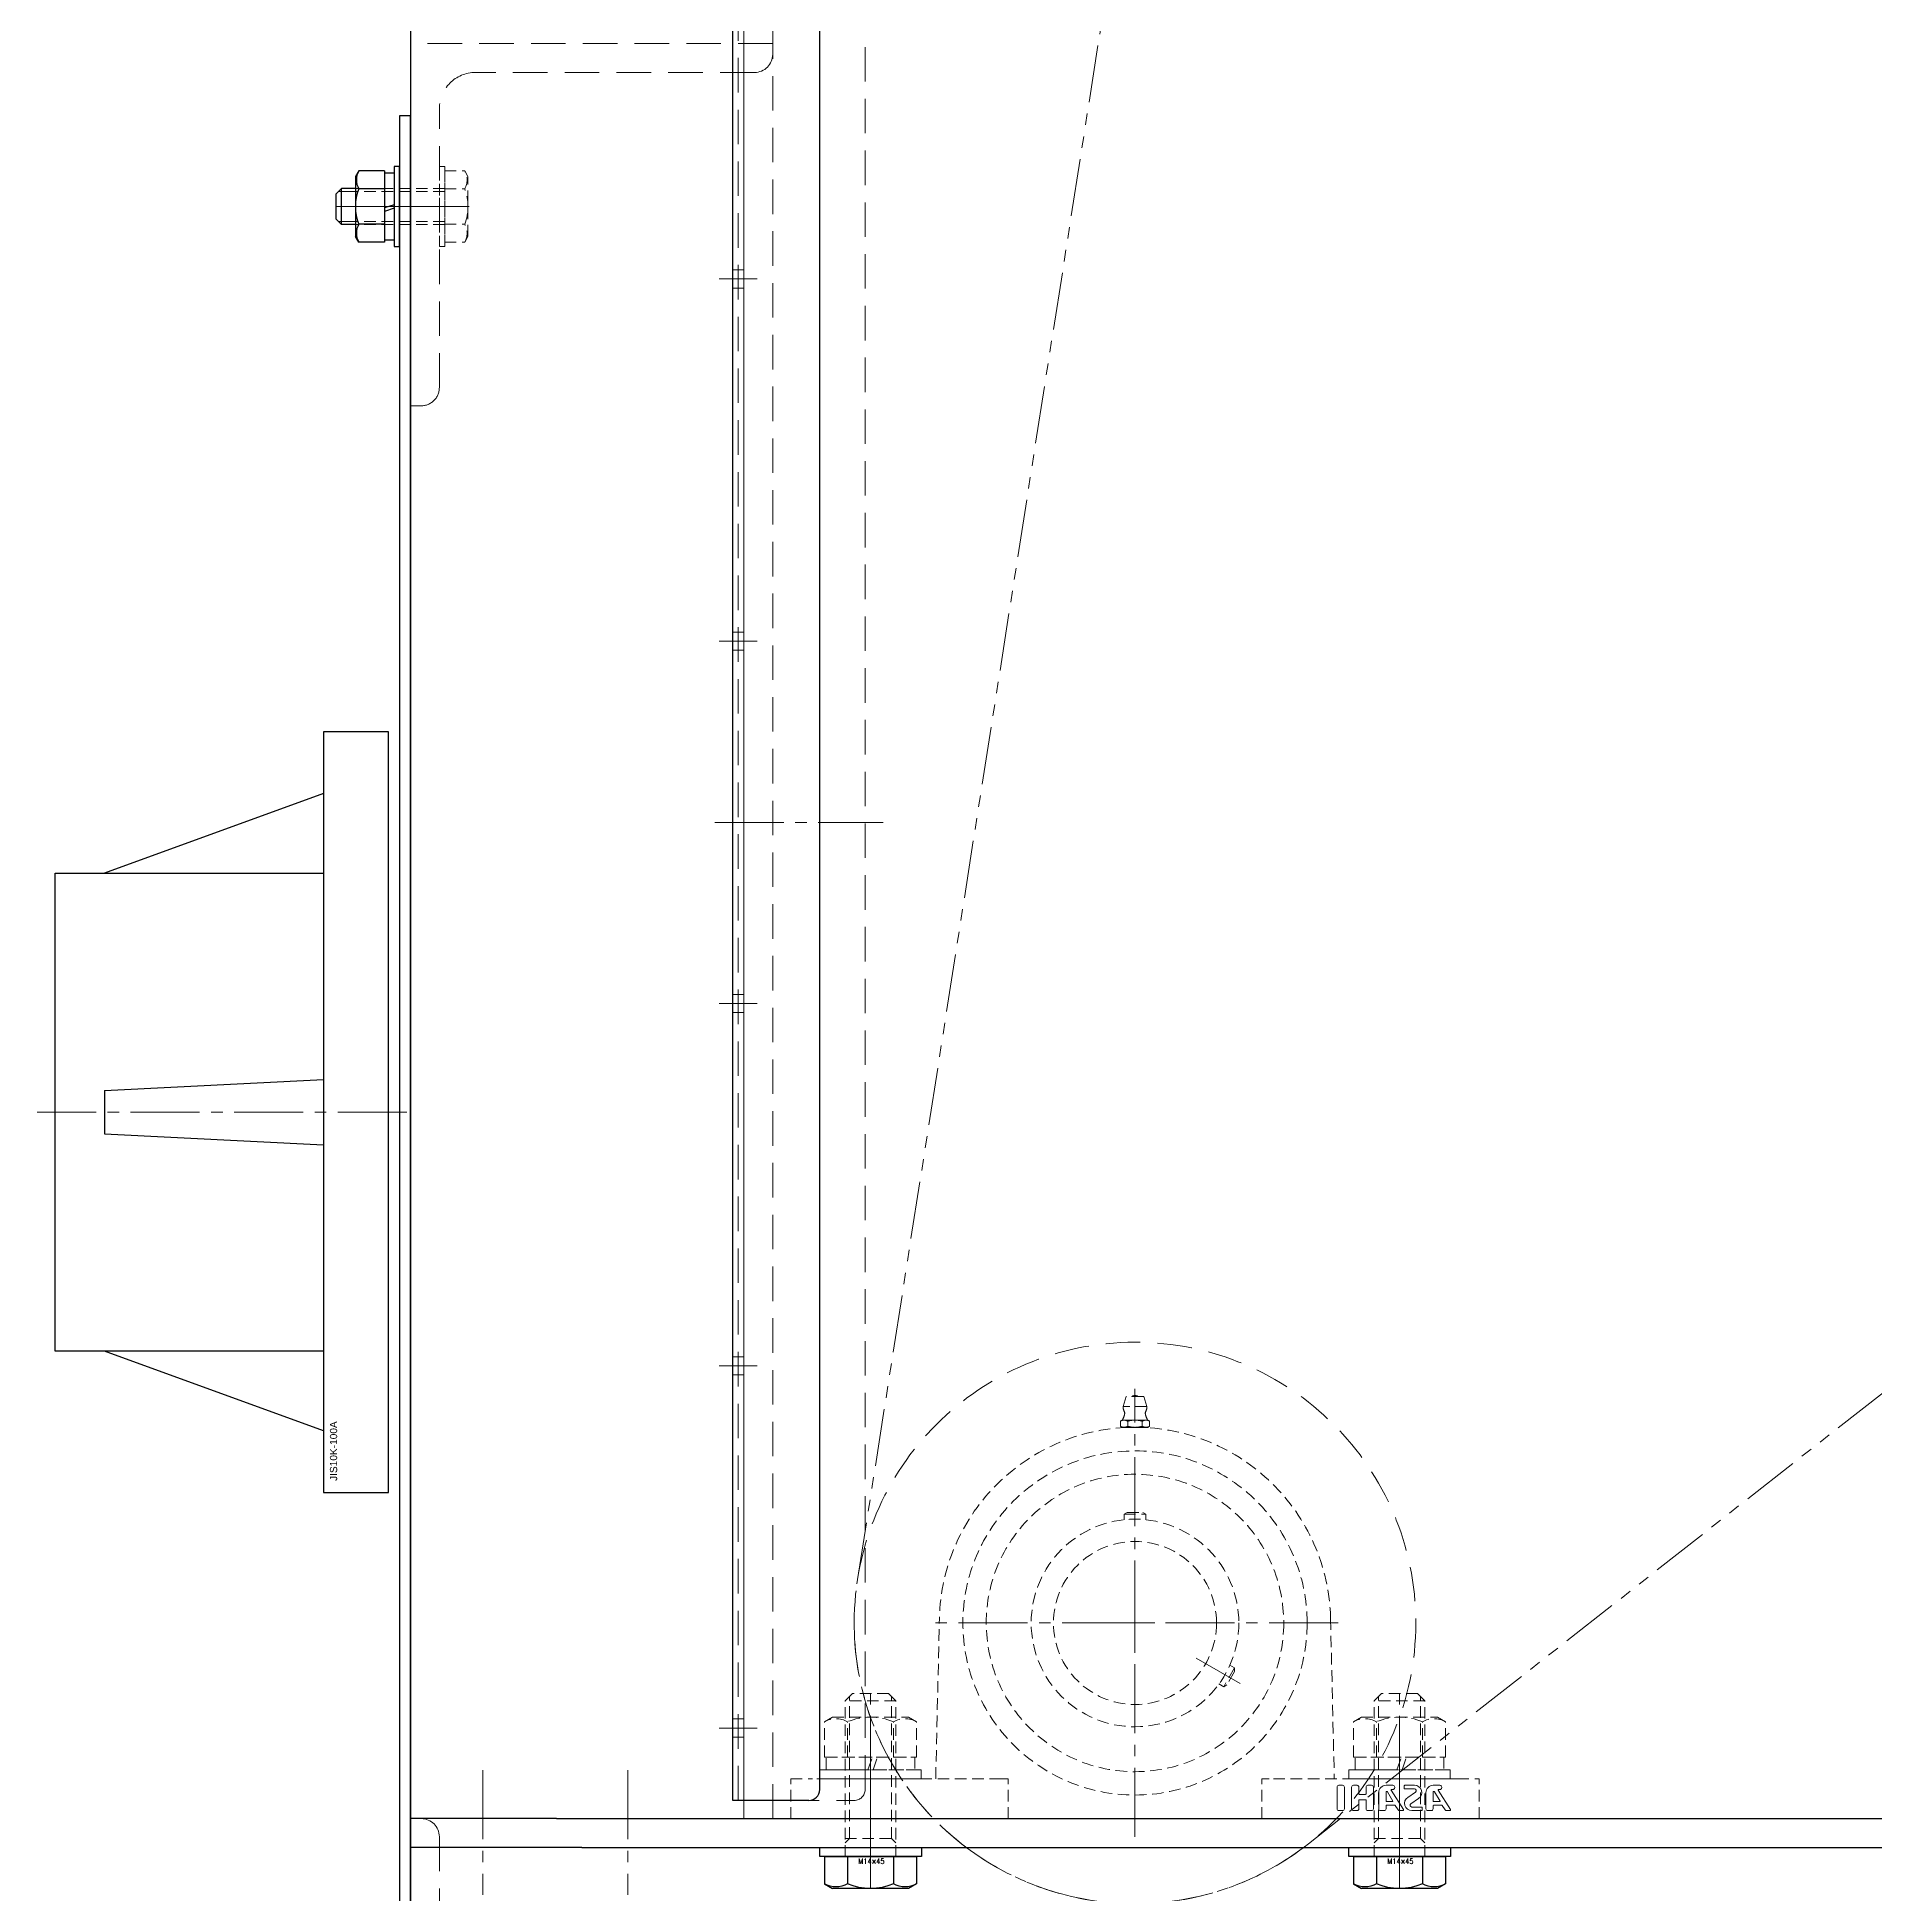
# Model space of a CAD drawing. Header units: millimetres. Extents: x 0 to 51411, y 0 to 16902.
# Drawn here: x 7060 to 7568, y 13280 to 13793 of the extents above; entities that cross this region are included whole.
import ezdxf

# ---------------------------------------------------------------- set-up
doc = ezdxf.new("R2010")
doc.units = ezdxf.units.MM
for name, pattern in [('CENTER2', [28.575, 19.05, -3.175, 3.175, -3.175]), ('HIDDEN2', [4.7625, 3.175, -1.5875]), ('PHANTOM2', [31.75, 15.875, -3.175, 3.175, -3.175, 3.175, -3.175])]:
    doc.linetypes.add(name, pattern=pattern)
for name, color, linetype, lineweight in [('01_外形線', 7, 'Continuous', 25), ('02_細線', 5, 'Continuous', 13), ('03_かくれ線', 6, 'HIDDEN2', 13), ('04_中心線', 1, 'CENTER2', 9), ('06_PHANTOM', 2, 'PHANTOM2', 13)]:
    doc.layers.add(name, color=color, linetype=linetype, lineweight=lineweight)
doc.layers.add('10_DRAFT', color=8, linetype='Continuous', lineweight=0, plot=False)
doc.layers.add('10_補助線', color=8, linetype='Continuous', lineweight=13, plot=False)
doc.styles.get("Standard").update_dxf_attribs({"font": 'arial.ttf'})
doc.styles.add('寸法用', font='simplex.shx', dxfattribs={"width": 0.8, "bigfont": '@extfont2.shx'})

# ---------------------------------------------------------------- blocks, each defined once
blk = doc.blocks.new('A$C630344D5_1_1_1')
at = {"color": 0}
blk.add_lwpolyline([(1160, 150.2), (280, 150.2, -0.037623), (275.52, 150.54), (28.38, 187.87, 1.096072), (6.32, -189.89), (309, -179.82, -0.030069), (312.61, -179.91), (1997.39, -326.79, 0.610481), (2025.81, -281.61), (1921.29, -105.09, -0.309422), (1923.51, -71.27), (2106.95, 162.34, 0.68117), (2034, 286.77), (1164.64, 150.56, -0.038872), (1160, 150.2)], format="xyb", dxfattribs=at)
at = {"layer": '10_DRAFT'}
for p, q in [((2046, 204.77), (2046, 215.63)), ((2051.43, 210.2), (2040.57, 210.2))]:
    blk.add_line(p, q, dxfattribs=at)

msp = doc.modelspace()

# ---------------------------------------------------------------- linework, layer by layer
at = {"layer": '01_外形線'}
for p, q in [((7163.237, 15800.91), (7163.237, 13300.91)), ((7252.237, 13305.91), (7252.237, 13845.91)), ((7276.237, 13308.91), (7276.237, 13842.91)), ((7273.237, 13305.91), (7252.237, 13305.91)), ((7203.607, 13300.91), (7163.237, 13300.91)), ((7163.237, 13300.91), (7163.237, 13200.91)), ((7487.237, 13300.91), (8097.237, 13300.91)), ((7210.547, 13292.91), (7163.237, 13292.91)), ((7487.237, 13292.91), (8097.237, 13292.91))]:
    msp.add_line(p, q, dxfattribs=at)
at = {"layer": '01_外形線', "ltscale": 3}
for p, q in [((7203.607, 13300.91), (7487.237, 13300.91)), ((7210.547, 13292.91), (7487.237, 13292.91))]:
    msp.add_line(p, q, dxfattribs=at)
at = {"layer": '01_外形線'}
for points in [[(7163.237, 13220.911), (7163.237, 13770.909), (7160.237, 13770.909), (7160.237, 13220.911)], [(7160.237, 13734.91), (7160.237, 13756.91), (7158.737, 13756.91), (7158.737, 13734.91)], [(7276.295, 13292.91), (7304.295, 13292.91), (7304.295, 13290.41), (7276.295, 13290.41)], [(7422.295, 13292.91), (7450.295, 13292.91), (7450.295, 13290.41), (7422.295, 13290.41)]]:
    msp.add_lwpolyline(points, close=True, dxfattribs=at)
for points in [[(7148.991, 13755.725), (7148.087, 13754.16)], [(7148.087, 13754.16), (7148.087, 13737.66)], [(7156.087, 13755.725), (7148.991, 13755.725)], [(7156.087, 13755.725), (7156.087, 13736.095)], [(7156.087, 13755.11), (7156.087, 13745.5)], [(7158.737, 13755.11), (7156.087, 13755.11)], [(7158.737, 13755.11), (7158.737, 13746.41)], [(7144.237, 13750.91), (7142.737, 13749.41)], [(7142.737, 13742.41), (7142.737, 13749.41)], [(7144.237, 13740.91), (7144.237, 13750.91)], [(7148.087, 13750.91), (7144.237, 13750.91)], [(7156.087, 13750.818), (7148.991, 13750.818)], [(7158.737, 13746.41), (7156.087, 13745.5)], [(7158.737, 13745.41), (7156.087, 13744.5)], [(7156.087, 13744.5), (7156.087, 13736.71)], [(7158.737, 13745.41), (7158.737, 13736.71)], [(7144.237, 13740.91), (7142.737, 13742.41)], [(7148.087, 13740.91), (7144.237, 13740.91)], [(7156.087, 13741.003), (7148.991, 13741.003)], [(7148.991, 13736.095), (7148.087, 13737.66)], [(7156.087, 13736.095), (7148.991, 13736.095)], [(7156.087, 13736.71), (7158.737, 13736.71)], [(7139.237, 13600.91), (7139.237, 13390.91)], [(7157.237, 13600.91), (7139.237, 13600.91)], [(7157.237, 13390.91), (7157.237, 13600.91)], [(7139.237, 13583.91), (7078.793, 13561.91)], [(7065.237, 13429.91), (7065.237, 13561.91)], [(7065.237, 13561.91), (7139.237, 13561.91)], [(7078.793, 13501.91), (7139.237, 13504.91)], [(7078.793, 13501.91), (7078.793, 13489.91)], [(7078.793, 13489.91), (7139.237, 13486.91)], [(7139.237, 13429.91), (7065.237, 13429.91)], [(7139.237, 13407.91), (7078.793, 13429.91)], [(7139.237, 13390.91), (7157.237, 13390.91)], [(7277.535, 13290.41), (7277.535, 13282.881)], [(7277.535, 13290.41), (7302.939, 13290.41)], [(7283.886, 13290.41), (7283.886, 13282.881)], [(7296.588, 13290.41), (7296.588, 13282.881)], [(7302.939, 13290.41), (7302.939, 13282.881)], [(7423.535, 13290.41), (7423.535, 13282.881)], [(7423.535, 13290.41), (7448.939, 13290.41)], [(7429.886, 13290.41), (7429.886, 13282.881)], [(7442.588, 13290.41), (7442.588, 13282.881)], [(7448.939, 13290.41), (7448.939, 13282.881)], [(7277.535, 13282.881), (7279.737, 13281.61)], [(7300.737, 13281.61), (7279.737, 13281.61)], [(7302.939, 13282.881), (7300.737, 13281.61)], [(7423.535, 13282.881), (7425.737, 13281.61)], [(7446.737, 13281.61), (7425.737, 13281.61)], [(7448.939, 13282.881), (7446.737, 13281.61)]]:
    msp.add_lwpolyline(points, dxfattribs=at)
for points in [[(7148.991, 13755.725, 0.2679491), (7148.991, 13750.818)], [(7148.991, 13750.818, 0.1841118), (7148.991, 13741.003)], [(7148.991, 13741.003, 0.2679491), (7148.991, 13736.095)], [(7283.886, 13282.881, -0.2679491), (7277.535, 13282.881)], [(7296.588, 13282.881, -0.2001545), (7283.886, 13282.881)], [(7302.939, 13282.881, -0.2679491), (7296.588, 13282.881)], [(7429.886, 13282.881, -0.2679491), (7423.535, 13282.881)], [(7442.588, 13282.881, -0.2001545), (7429.886, 13282.881)], [(7448.939, 13282.881, -0.2679491), (7442.588, 13282.881)]]:
    msp.add_lwpolyline(points, format="xyb", dxfattribs=at)
msp.add_arc((7273.237, 13308.91), 3, 270, 0, dxfattribs=at)
at = {"layer": '02_細線'}
for points in [[(7148.087, 13750.01), (7143.337, 13750.01)], [(7148.087, 13741.81), (7143.337, 13741.81)]]:
    msp.add_lwpolyline(points, dxfattribs=at)
at = {"layer": '03_かくれ線', "ltscale": 3}
for p, q in [((7255.237, 13300.91), (7255.237, 14925.91)), ((7263.237, 13300.91), (7263.237, 14925.91)), ((7253.737, 13305.91), (7253.737, 13845.91)), ((7255.237, 13305.91), (7255.237, 13845.91)), ((7288.737, 13308.91), (7288.737, 13842.91)), ((7263.237, 13790.91), (7163.237, 13790.91)), ((7263.237, 13787.91), (7263.237, 13790.91)), ((7258.237, 13782.91), (7181.237, 13782.91)), ((7171.237, 13695.91), (7171.237, 13772.91)), ((7163.237, 13690.91), (7166.237, 13690.91)), ((7252.237, 13305.91), (7285.737, 13305.91)), ((7166.237, 13300.91), (7163.237, 13300.91)), ((7171.237, 13295.91), (7171.237, 13218.91))]:
    msp.add_line(p, q, dxfattribs=at)
at = {"layer": '03_かくれ線'}
for p, q in [((7252.237, 13728.41), (7255.237, 13728.41)), ((7252.237, 13728.41), (7255.237, 13728.41)), ((7252.237, 13723.41), (7255.237, 13723.41)), ((7252.237, 13723.41), (7255.237, 13723.41)), ((7252.237, 13628.41), (7255.237, 13628.41)), ((7252.237, 13623.41), (7255.237, 13623.41)), ((7252.237, 13528.41), (7255.237, 13528.41)), ((7252.237, 13523.41), (7255.237, 13523.41)), ((7252.237, 13428.41), (7255.237, 13428.41)), ((7252.237, 13423.41), (7255.237, 13423.41)), ((7252.237, 13328.41), (7255.237, 13328.41)), ((7252.237, 13323.41), (7255.237, 13323.41))]:
    msp.add_line(p, q, dxfattribs=at)
for points in [[(7171.237, 13756.91), (7171.237, 13734.91), (7172.737, 13734.91), (7172.737, 13756.91)], [(7304.237, 13311.91), (7276.237, 13311.91), (7276.237, 13314.41), (7304.237, 13314.41)], [(7450.237, 13311.91), (7422.237, 13311.91), (7422.237, 13314.41), (7450.237, 13314.41)]]:
    msp.add_lwpolyline(points, close=True, dxfattribs=at)
for points in [[(7172.737, 13755.725), (7178.234, 13755.725)], [(7172.737, 13755.725), (7172.737, 13736.095)], [(7178.234, 13755.725), (7179.137, 13754.16)], [(7179.137, 13737.66), (7179.137, 13754.16)], [(7172.737, 13750.91), (7148.087, 13750.91)], [(7172.737, 13750.01), (7148.087, 13750.01)], [(7172.737, 13750.818), (7178.234, 13750.818)], [(7172.737, 13741.81), (7148.087, 13741.81)], [(7172.737, 13740.91), (7148.087, 13740.91)], [(7172.737, 13741.003), (7178.234, 13741.003)], [(7172.737, 13736.095), (7178.234, 13736.095)], [(7178.234, 13736.095), (7179.137, 13737.66)], [(7360.837, 13417.41), (7359.937, 13414.71)], [(7366.537, 13414.71), (7359.937, 13414.71)], [(7365.637, 13417.41), (7360.837, 13417.41)], [(7365.637, 13417.41), (7366.537, 13414.71)], [(7359.737, 13410.91), (7359.196, 13410.597)], [(7359.196, 13410.597), (7359.263, 13410.635), (7359.329, 13410.671), (7359.395, 13410.704), (7359.459, 13410.734), (7359.523, 13410.762), (7359.586, 13410.787), (7359.649, 13410.81), (7359.711, 13410.831), (7359.773, 13410.849), (7359.835, 13410.865), (7359.896, 13410.879), (7359.958, 13410.89), (7360.019, 13410.899), (7360.081, 13410.905), (7360.143, 13410.909), (7360.206, 13410.91)], [(7359.196, 13410.597), (7359.196, 13409.223)], [(7359.737, 13410.91), (7360.206, 13410.91)], [(7360.206, 13410.91), (7363.237, 13410.91)], [(7360.206, 13410.91), (7360.269, 13410.909), (7360.331, 13410.905), (7360.393, 13410.899), (7360.454, 13410.89), (7360.516, 13410.879), (7360.577, 13410.865), (7360.639, 13410.849), (7360.701, 13410.831), (7360.763, 13410.81), (7360.826, 13410.787), (7360.889, 13410.762), (7360.953, 13410.734), (7361.017, 13410.704), (7361.083, 13410.671), (7361.149, 13410.635), (7361.216, 13410.597)], [(7361.216, 13410.597), (7361.351, 13410.635), (7361.484, 13410.671), (7361.615, 13410.704), (7361.744, 13410.734), (7361.872, 13410.762), (7361.998, 13410.787), (7362.123, 13410.81), (7362.248, 13410.831), (7362.371, 13410.849), (7362.495, 13410.865), (7362.618, 13410.879), (7362.741, 13410.89), (7362.864, 13410.899), (7362.988, 13410.905), (7363.112, 13410.909), (7363.237, 13410.91)], [(7361.216, 13410.597), (7361.216, 13409.223)], [(7363.237, 13410.91), (7366.268, 13410.91)], [(7363.237, 13410.91), (7363.362, 13410.909), (7363.486, 13410.905), (7363.61, 13410.899), (7363.733, 13410.89), (7363.856, 13410.879), (7363.979, 13410.865), (7364.103, 13410.849), (7364.226, 13410.831), (7364.351, 13410.81), (7364.476, 13410.787), (7364.603, 13410.762), (7364.73, 13410.734), (7364.859, 13410.704), (7364.99, 13410.671), (7365.123, 13410.635), (7365.258, 13410.597)], [(7365.258, 13410.597), (7365.325, 13410.635), (7365.392, 13410.671), (7365.457, 13410.704), (7365.522, 13410.734), (7365.585, 13410.762), (7365.649, 13410.787), (7365.711, 13410.81), (7365.773, 13410.831), (7365.835, 13410.849), (7365.897, 13410.865), (7365.959, 13410.879), (7366.02, 13410.89), (7366.082, 13410.899), (7366.143, 13410.905), (7366.206, 13410.909), (7366.268, 13410.91)], [(7365.258, 13410.597), (7365.258, 13409.223)], [(7366.268, 13410.91), (7366.737, 13410.91)], [(7366.268, 13410.91), (7366.331, 13410.909), (7366.393, 13410.905), (7366.455, 13410.899), (7366.516, 13410.89), (7366.578, 13410.879), (7366.639, 13410.865), (7366.701, 13410.849), (7366.763, 13410.831), (7366.825, 13410.81), (7366.888, 13410.787), (7366.951, 13410.762), (7367.015, 13410.734), (7367.079, 13410.704), (7367.145, 13410.671), (7367.211, 13410.635), (7367.279, 13410.597)], [(7366.737, 13410.91), (7367.279, 13410.597)], [(7367.279, 13409.223), (7367.279, 13410.597)], [(7359.737, 13408.91), (7359.196, 13409.223)], [(7360.206, 13408.91), (7360.143, 13408.911), (7360.081, 13408.915), (7360.019, 13408.922), (7359.958, 13408.93), (7359.896, 13408.941), (7359.835, 13408.955), (7359.773, 13408.971), (7359.711, 13408.989), (7359.649, 13409.01), (7359.586, 13409.033), (7359.523, 13409.058), (7359.459, 13409.086), (7359.395, 13409.117), (7359.329, 13409.149), (7359.263, 13409.185), (7359.196, 13409.223)], [(7360.206, 13408.91), (7359.737, 13408.91)], [(7360.062, 13408.91), (7360.062, 13408.817)], [(7361.216, 13409.223), (7361.149, 13409.185), (7361.083, 13409.149), (7361.017, 13409.117), (7360.953, 13409.086), (7360.889, 13409.058), (7360.826, 13409.033), (7360.763, 13409.01), (7360.701, 13408.989), (7360.639, 13408.971), (7360.577, 13408.955), (7360.516, 13408.941), (7360.454, 13408.93), (7360.393, 13408.922), (7360.331, 13408.915), (7360.269, 13408.911), (7360.206, 13408.91)], [(7363.237, 13408.91), (7360.206, 13408.91)], [(7363.237, 13408.91), (7363.112, 13408.911), (7362.988, 13408.915), (7362.864, 13408.922), (7362.741, 13408.93), (7362.618, 13408.941), (7362.495, 13408.955), (7362.371, 13408.971), (7362.248, 13408.989), (7362.123, 13409.01), (7361.998, 13409.033), (7361.872, 13409.058), (7361.744, 13409.086), (7361.615, 13409.117), (7361.484, 13409.149), (7361.351, 13409.185), (7361.216, 13409.223)], [(7365.258, 13409.223), (7365.123, 13409.185), (7364.99, 13409.149), (7364.859, 13409.117), (7364.73, 13409.086), (7364.603, 13409.058), (7364.476, 13409.033), (7364.351, 13409.01), (7364.226, 13408.989), (7364.103, 13408.971), (7363.979, 13408.955), (7363.856, 13408.941), (7363.733, 13408.93), (7363.61, 13408.922), (7363.486, 13408.915), (7363.362, 13408.911), (7363.237, 13408.91)], [(7366.268, 13408.91), (7363.237, 13408.91)], [(7366.268, 13408.91), (7366.206, 13408.911), (7366.143, 13408.915), (7366.082, 13408.922), (7366.02, 13408.93), (7365.959, 13408.941), (7365.897, 13408.955), (7365.835, 13408.971), (7365.773, 13408.989), (7365.711, 13409.01), (7365.649, 13409.033), (7365.585, 13409.058), (7365.522, 13409.086), (7365.457, 13409.117), (7365.392, 13409.149), (7365.325, 13409.185), (7365.258, 13409.223)], [(7367.279, 13409.223), (7367.211, 13409.185), (7367.145, 13409.149), (7367.079, 13409.117), (7367.015, 13409.086), (7366.951, 13409.058), (7366.888, 13409.033), (7366.825, 13409.01), (7366.763, 13408.989), (7366.701, 13408.971), (7366.639, 13408.955), (7366.578, 13408.941), (7366.516, 13408.93), (7366.455, 13408.922), (7366.393, 13408.915), (7366.331, 13408.911), (7366.268, 13408.91)], [(7366.737, 13408.91), (7366.268, 13408.91)], [(7366.412, 13408.91), (7366.412, 13408.817)], [(7366.737, 13408.91), (7367.279, 13409.223)], [(7361.103, 13385.41), (7360.237, 13384.91)], [(7360.237, 13384.91), (7366.237, 13384.91)], [(7360.237, 13383.403), (7360.237, 13384.91)], [(7361.103, 13385.41), (7365.371, 13385.41)], [(7365.371, 13385.41), (7366.237, 13384.91)], [(7366.237, 13383.403), (7366.237, 13384.91)], [(7308.237, 13311.91), (7309.251, 13356.148)], [(7417.223, 13356.148), (7418.237, 13311.91)], [(7389.412, 13343.262), (7390.718, 13342.508)], [(7386.412, 13338.066), (7387.718, 13337.312)], [(7390.718, 13342.508), (7387.718, 13337.312)], [(7388.584, 13337.812), (7387.718, 13337.312)], [(7390.718, 13341.508), (7388.584, 13337.812)], [(7390.718, 13341.508), (7390.718, 13342.508)], [(7283.237, 13333.41), (7285.237, 13335.41)], [(7283.237, 13290.41), (7283.237, 13333.41)], [(7297.237, 13333.41), (7283.237, 13333.41)], [(7284.437, 13295.41), (7284.437, 13334.61)], [(7295.237, 13335.41), (7285.237, 13335.41)], [(7297.237, 13333.41), (7295.237, 13335.41)], [(7296.037, 13295.41), (7296.037, 13334.61)], [(7297.237, 13290.41), (7297.237, 13333.41)], [(7429.237, 13333.41), (7431.237, 13335.41)], [(7429.237, 13290.41), (7429.237, 13333.41)], [(7443.237, 13333.41), (7429.237, 13333.41)], [(7430.437, 13295.41), (7430.437, 13334.61)], [(7441.237, 13335.41), (7431.237, 13335.41)], [(7443.237, 13333.41), (7441.237, 13335.41)], [(7442.037, 13295.41), (7442.037, 13334.61)], [(7443.237, 13290.41), (7443.237, 13333.41)], [(7277.535, 13327.639), (7279.737, 13328.91)], [(7277.535, 13317.91), (7277.535, 13327.639)], [(7279.737, 13328.91), (7300.737, 13328.91)], [(7283.886, 13317.91), (7283.886, 13327.639)], [(7296.588, 13317.91), (7296.588, 13327.639)], [(7302.939, 13327.639), (7300.737, 13328.91)], [(7302.939, 13317.91), (7302.939, 13327.639)], [(7423.535, 13327.639), (7425.737, 13328.91)], [(7423.535, 13317.91), (7423.535, 13327.639)], [(7425.737, 13328.91), (7446.737, 13328.91)], [(7429.886, 13317.91), (7429.886, 13327.639)], [(7442.588, 13317.91), (7442.588, 13327.639)], [(7448.939, 13327.639), (7446.737, 13328.91)], [(7448.939, 13317.91), (7448.939, 13327.639)], [(7277.535, 13317.91), (7302.939, 13317.91)], [(7277.987, 13317.91), (7290.811, 13317.91)], [(7277.987, 13314.41), (7277.987, 13317.91)], [(7289.537, 13314.41), (7290.811, 13317.91)], [(7290.937, 13314.41), (7292.211, 13317.91)], [(7292.211, 13317.91), (7302.487, 13317.91)], [(7302.487, 13317.91), (7302.487, 13314.41)], [(7423.535, 13317.91), (7448.939, 13317.91)], [(7423.987, 13317.91), (7436.811, 13317.91)], [(7423.987, 13314.41), (7423.987, 13317.91)], [(7435.537, 13314.41), (7436.811, 13317.91)], [(7436.937, 13314.41), (7438.211, 13317.91)], [(7438.211, 13317.91), (7448.487, 13317.91)], [(7448.487, 13317.91), (7448.487, 13314.41)], [(7304.237, 13314.41), (7276.237, 13314.41)], [(7276.237, 13314.41), (7276.237, 13311.91)], [(7277.987, 13314.41), (7289.537, 13314.41)], [(7290.937, 13314.41), (7302.487, 13314.41)], [(7304.237, 13311.91), (7304.237, 13314.41)], [(7450.237, 13314.41), (7422.237, 13314.41)], [(7422.237, 13314.41), (7422.237, 13311.91)], [(7423.987, 13314.41), (7435.537, 13314.41)], [(7436.937, 13314.41), (7448.487, 13314.41)], [(7450.237, 13311.91), (7450.237, 13314.41)], [(7268.237, 13300.91), (7268.237, 13311.91)], [(7268.237, 13311.91), (7274.237, 13311.91)], [(7326.237, 13311.91), (7274.237, 13311.91)], [(7304.237, 13311.91), (7276.237, 13311.91)], [(7326.237, 13311.91), (7328.237, 13311.91)], [(7328.237, 13300.91), (7328.237, 13311.91)], [(7398.237, 13311.91), (7400.237, 13311.91)], [(7398.237, 13300.91), (7398.237, 13311.91)], [(7452.237, 13311.91), (7400.237, 13311.91)], [(7450.237, 13311.91), (7422.237, 13311.91)], [(7452.237, 13311.91), (7458.237, 13311.91)], [(7458.237, 13300.91), (7458.237, 13311.91)], [(7268.237, 13300.91), (7274.237, 13300.91)], [(7326.237, 13300.91), (7274.237, 13300.91)], [(7326.237, 13300.91), (7328.237, 13300.91)], [(7398.237, 13300.91), (7328.237, 13300.91)], [(7398.237, 13300.91), (7400.237, 13300.91)], [(7452.237, 13300.91), (7400.237, 13300.91)], [(7452.237, 13300.91), (7458.237, 13300.91)], [(7283.237, 13295.41), (7297.237, 13295.41)], [(7284.437, 13295.41), (7283.237, 13294.21)], [(7296.037, 13295.41), (7297.237, 13294.21)], [(7429.237, 13295.41), (7443.237, 13295.41)], [(7430.437, 13295.41), (7429.237, 13294.21)], [(7442.037, 13295.41), (7443.237, 13294.21)]]:
    msp.add_lwpolyline(points, dxfattribs=at)
for points in [[(7178.234, 13750.818, 0.2679491), (7178.234, 13755.725)], [(7178.234, 13741.003, 0.1841118), (7178.234, 13750.818)], [(7178.234, 13736.095, 0.2679491), (7178.234, 13741.003)], [(7360.31, 13413.187, -0.1205132), (7359.937, 13414.71)], [(7362.308, 13417.41, -0.3230291), (7364.166, 13417.41)], [(7366.537, 13414.71, -0.1205132), (7366.165, 13413.187)], [(7360.384, 13412.66, -0.0782292), (7359.737, 13410.91)], [(7360.31, 13413.187, -0.1710844), (7360.384, 13412.66)], [(7366.09, 13412.66, -0.1710844), (7366.165, 13413.187)], [(7366.737, 13410.91, -0.0782292), (7366.09, 13412.66)], [(7309.251, 13356.148, -0.9773369), (7417.223, 13356.148)], [(7277.535, 13327.639, -0.2679491), (7283.886, 13327.639)], [(7283.886, 13327.639, -0.2001545), (7296.588, 13327.639)], [(7296.588, 13327.639, -0.2679491), (7302.939, 13327.639)], [(7423.535, 13327.639, -0.2679491), (7429.886, 13327.639)], [(7429.886, 13327.639, -0.2001545), (7442.588, 13327.639)], [(7442.588, 13327.639, -0.2679491), (7448.939, 13327.639)]]:
    msp.add_lwpolyline(points, format="xyb", dxfattribs=at)
at = {"layer": '03_かくれ線', "ltscale": 3}
msp.add_circle((7363.237, 13354.91), 77.5, dxfattribs=at)
at = {"layer": '03_かくれ線'}
for radius in [47.5, 41.052, 41.052, 28.65, 22.5]:
    msp.add_circle((7363.237, 13354.91), radius, dxfattribs=at)
at = {"layer": '03_かくれ線', "ltscale": 3}
for centre, radius, start, end in [((7258.237, 13787.91), 5, 270, 0), ((7181.237, 13772.91), 10, 90, 180), ((7166.237, 13695.91), 5, 265.96159, 0), ((7285.737, 13308.91), 3, 270, 0), ((7166.237, 13295.91), 5, 0, 90)]:
    msp.add_arc(centre, radius, start, end, dxfattribs=at)
at = {"layer": '03_かくれ線'}
for points, weights in [([(7359.196, 13410.597), (7359.737, 13410.91), (7360.206, 13410.91)], [1.06657306684, 1.07194812406, 1]), ([(7360.206, 13410.91), (7360.675, 13410.91), (7361.216, 13410.597)], [1, 1.07194812406, 1.06657306684]), ([(7361.216, 13410.597), (7362.299, 13410.91), (7363.237, 13410.91)], [1.06657306684, 1.07194812406, 1]), ([(7363.237, 13410.91), (7364.175, 13410.91), (7365.258, 13410.597)], [1, 1.07194812406, 1.06657306684]), ([(7365.258, 13410.597), (7365.799, 13410.91), (7366.268, 13410.91)], [1.06657306684, 1.07194812406, 1]), ([(7366.268, 13410.91), (7366.737, 13410.91), (7367.279, 13410.597)], [1, 1.07194812406, 1.06657306684]), ([(7360.206, 13408.91), (7359.737, 13408.91), (7359.196, 13409.223)], [1, 1.07194812406, 1.06657306684]), ([(7361.216, 13409.223), (7360.675, 13408.91), (7360.206, 13408.91)], [1.06657306684, 1.07194812406, 1]), ([(7363.237, 13408.91), (7362.299, 13408.91), (7361.216, 13409.223)], [1, 1.07194812406, 1.06657306684]), ([(7365.258, 13409.223), (7364.175, 13408.91), (7363.237, 13408.91)], [1.06657306684, 1.07194812406, 1]), ([(7366.268, 13408.91), (7365.799, 13408.91), (7365.258, 13409.223)], [1, 1.07194812406, 1.06657306684]), ([(7367.279, 13409.223), (7366.737, 13408.91), (7366.268, 13408.91)], [1.06657306684, 1.07194812406, 1])]:
    msp.add_rational_spline(points, weights, degree=2, dxfattribs=at)
at = {"layer": '04_中心線'}
for p, q in [((7155.002, 13745.91), (7179.452, 13745.91)), ((7248.487, 13725.91), (7258.987, 13725.91)), ((7248.487, 13725.91), (7258.987, 13725.91)), ((7248.487, 13625.91), (7258.987, 13625.91)), ((7247.237, 13575.91), (7293.737, 13575.91)), ((7248.487, 13525.91), (7258.987, 13525.91)), ((7248.487, 13425.91), (7258.987, 13425.91)), ((7248.487, 13325.91), (7258.987, 13325.91)), ((7183.237, 13314.275), (7183.237, 13279.867)), ((7223.237, 13314.275), (7223.237, 13279.867))]:
    msp.add_line(p, q, dxfattribs=at)
for points in [[(7179.137, 13745.91), (7142.737, 13745.91)], [(7148.087, 13745.91), (7156.087, 13745.91)], [(7156.087, 13745.91), (7158.737, 13745.91)], [(7158.737, 13745.91), (7160.237, 13745.91)], [(7162.237, 13495.91), (7060.237, 13495.91)], [(7363.237, 13295.91), (7363.237, 13419.51)], [(7419.297, 13354.91), (7307.177, 13354.91)], [(7392.249, 13338.16), (7380.125, 13345.16)], [(7290.237, 13281.61), (7290.237, 13335.41)], [(7436.237, 13281.61), (7436.237, 13335.41)], [(7290.237, 13318.91), (7290.237, 13295.91)], [(7436.237, 13318.91), (7436.237, 13295.91)], [(7436.237, 13318.91), (7436.237, 13295.91)]]:
    msp.add_lwpolyline(points, dxfattribs=at)
at = {"layer": '10_補助線'}
for points in [[(7419.02, 13309.608, -0.4142136), (7419.52, 13310.108)], [(7420.52, 13310.108, -0.4142136), (7421.02, 13309.608)], [(7423.02, 13309.608, -0.4142136), (7423.52, 13310.108)], [(7424.52, 13310.108, -0.4142136), (7425.02, 13309.608)], [(7425.22, 13307.608, -0.4142136), (7425.02, 13307.808)], [(7427.02, 13307.808, -0.4142136), (7426.82, 13307.608)], [(7427.02, 13309.608, -0.4142136), (7427.52, 13310.108)], [(7428.52, 13310.108, -0.4142136), (7429.02, 13309.608)], [(7430.52, 13308.108, -0.4142136), (7432.52, 13310.108)], [(7432.52, 13308.219, -0.7606673), (7432.891, 13308.322)], [(7433.902, 13308.793, -0.5918177), (7433.986, 13308.947)], [(7434.41, 13310.108, -0.4142136), (7434.91, 13309.608)], [(7434.91, 13309.447, -0.4142136), (7434.41, 13308.947)], [(7437.52, 13309.908, -0.4142136), (7437.72, 13310.108)], [(7437.72, 13309.108, -0.4142136), (7437.52, 13309.308)], [(7440.368, 13309.108, -0.742056), (7440.646, 13308.192)], [(7440.414, 13310.108, -0.742056), (7441.524, 13306.444)], [(7443.52, 13308.108, -0.4142136), (7445.52, 13310.108)], [(7445.52, 13308.219, -0.7606673), (7445.891, 13308.322)], [(7446.902, 13308.793, -0.5918177), (7446.986, 13308.947)], [(7447.41, 13310.108, -0.4142136), (7447.91, 13309.608)], [(7447.91, 13309.447, -0.4142136), (7447.41, 13308.947)], [(7419.52, 13303.108, -0.4142136), (7419.02, 13303.608)], [(7421.02, 13303.608, -0.4142136), (7420.52, 13303.108)], [(7423.52, 13303.108, -0.4142136), (7423.02, 13303.608)], [(7425.02, 13303.608, -0.4142136), (7424.52, 13303.108)], [(7425.02, 13305.908, -0.4142136), (7425.22, 13306.108)], [(7426.82, 13306.108, -0.4142136), (7427.02, 13305.908)], [(7427.52, 13303.108, -0.4142136), (7427.02, 13303.608)], [(7429.02, 13303.608, -0.4142136), (7428.52, 13303.108)], [(7431.02, 13303.108, -0.4142136), (7430.52, 13303.608)], [(7432.52, 13303.608, -0.4142136), (7432.02, 13303.108)], [(7432.72, 13305.608, -0.4142136), (7432.52, 13305.808)], [(7432.52, 13304.408, -0.4142136), (7432.72, 13304.608)], [(7434.429, 13305.76, -0.5829709), (7434.343, 13305.608)], [(7434.966, 13304.608, -0.2507649), (7435.049, 13304.564)], [(7436.287, 13303.108, -0.2507649), (7435.871, 13303.331)], [(7437.324, 13303.416, -0.5918177), (7437.155, 13303.108)], [(7439.625, 13303.108, -0.742056), (7438.516, 13306.772)], [(7439.671, 13304.108, -0.742056), (7439.394, 13305.024)], [(7442.32, 13304.108, -0.4142136), (7442.52, 13303.908)], [(7442.52, 13303.308, -0.4142136), (7442.32, 13303.108)], [(7444.02, 13303.108, -0.4142136), (7443.52, 13303.608)], [(7445.52, 13303.608, -0.4142136), (7445.02, 13303.108)], [(7445.72, 13305.608, -0.4142136), (7445.52, 13305.808)], [(7445.52, 13304.408, -0.4142136), (7445.72, 13304.608)], [(7447.429, 13305.76, -0.5829709), (7447.343, 13305.608)], [(7447.966, 13304.607, -0.2507649), (7448.049, 13304.562)], [(7449.287, 13303.107, -0.2507649), (7448.871, 13303.329)], [(7450.324, 13303.416, -0.5918177), (7450.155, 13303.108)]]:
    msp.add_lwpolyline(points, format="xyb", dxfattribs=at)
for points in [[(7419.02, 13309.608), (7419.02, 13303.608)], [(7420.52, 13310.108), (7419.52, 13310.108)], [(7421.02, 13303.608), (7421.02, 13309.608)], [(7423.02, 13303.608), (7423.02, 13309.608)], [(7423.52, 13310.108), (7424.52, 13310.108)], [(7425.02, 13309.608), (7425.02, 13307.808)], [(7425.22, 13307.608), (7426.82, 13307.608)], [(7427.02, 13307.808), (7427.02, 13309.608)], [(7427.52, 13310.108), (7428.52, 13310.108)], [(7429.02, 13309.608), (7429.02, 13303.608)], [(7430.52, 13303.608), (7430.52, 13308.108)], [(7432.52, 13310.108), (7434.41, 13310.108)], [(7432.52, 13305.808), (7432.52, 13308.219)], [(7432.891, 13308.322), (7434.429, 13305.76)], [(7433.902, 13308.793), (7437.324, 13303.416)], [(7434.41, 13308.947), (7433.986, 13308.947)], [(7434.91, 13309.608), (7434.91, 13309.447)], [(7437.52, 13309.908), (7437.52, 13309.308)], [(7440.414, 13310.108), (7437.72, 13310.108)], [(7437.72, 13309.108), (7440.368, 13309.108)], [(7440.646, 13308.192), (7438.516, 13306.772)], [(7443.52, 13303.608), (7443.52, 13308.108)], [(7445.52, 13310.108), (7447.41, 13310.108)], [(7445.52, 13305.808), (7445.52, 13308.219)], [(7445.891, 13308.322), (7447.429, 13305.76)], [(7446.902, 13308.793), (7450.324, 13303.416)], [(7447.41, 13308.947), (7446.986, 13308.947)], [(7447.91, 13309.613), (7447.91, 13309.452)], [(7419.52, 13303.108), (7420.52, 13303.108)], [(7424.52, 13303.108), (7423.52, 13303.108)], [(7425.02, 13305.908), (7425.02, 13303.608)], [(7426.82, 13306.108), (7425.22, 13306.108)], [(7427.02, 13303.608), (7427.02, 13305.908)], [(7428.52, 13303.108), (7427.52, 13303.108)], [(7432.02, 13303.108), (7431.02, 13303.108)], [(7432.52, 13304.408), (7432.52, 13303.608)], [(7434.343, 13305.608), (7432.72, 13305.608)], [(7434.966, 13304.608), (7432.72, 13304.608)], [(7435.871, 13303.331), (7435.049, 13304.564)], [(7437.155, 13303.108), (7436.287, 13303.108)], [(7439.394, 13305.024), (7441.524, 13306.444)], [(7439.625, 13303.108), (7442.32, 13303.108)], [(7442.32, 13304.108), (7439.671, 13304.108)], [(7442.52, 13303.308), (7442.52, 13303.908)], [(7445.02, 13303.108), (7444.02, 13303.108)], [(7445.52, 13304.408), (7445.52, 13303.608)], [(7447.343, 13305.608), (7445.72, 13305.608)], [(7447.966, 13304.608), (7445.72, 13304.608)], [(7448.871, 13303.329), (7448.049, 13304.562)], [(7450.155, 13303.107), (7449.287, 13303.107)]]:
    msp.add_lwpolyline(points, dxfattribs=at)

# ---------------------------------------------------------------- block references
at = {"layer": '06_PHANTOM', "color": 6, "xscale": -1, "rotation": 90}
msp.add_blockref('A$C630344D5_1_1_1', (7573.437, 15400.91), dxfattribs=at)

# ---------------------------------------------------------------- texts
at = {"layer": '03_かくれ線'}
msp.add_text('JIS10K-100A', height=2, rotation=90, dxfattribs=at).set_placement((7143.036, 13394.119))
at = {"layer": '03_かくれ線', "style": '寸法用', "width": 0.8}
for p in [(7286.9, 13288.41), (7432.9, 13288.41)]:
    msp.add_text('M14×45', height=1.5, dxfattribs=at).set_placement(p)

doc.saveas('drawing.dxf')
